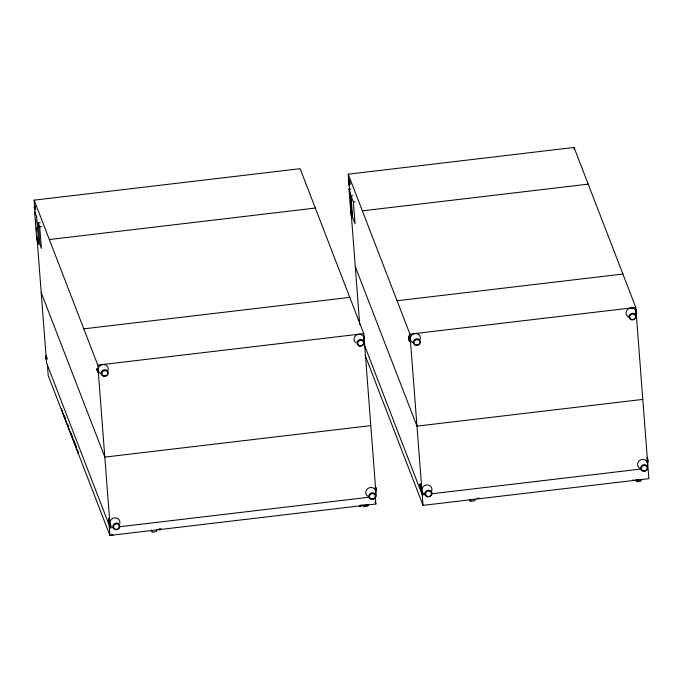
<?xml version="1.0" encoding="UTF-8"?>
<svg xmlns="http://www.w3.org/2000/svg" width="683" height="683" viewBox="0 0 683 683"><rect width="100%" height="100%" fill="white"/><g stroke="black" fill="none" stroke-linecap="round" stroke-linejoin="round"><path stroke-width="1.02" d="M34.765 209.288L35.371 208.691L34.97 206.078C33.672 205.959 34.141 209.604 35.337 209.22L35.371 208.691M46.222 359.284L46.828 358.695L46.427 356.074C45.129 355.954 45.607 359.608 46.794 359.215L46.828 358.695M97.49 371.851L97.131 368.7L97.695 368.632L98.019 370.237L98.062 371.783L97.49 371.851L97.131 368.7M108.947 521.846L108.588 518.704L109.16 518.636L109.476 520.233L109.519 521.778L108.947 521.846L108.588 518.704M349.995 183.881L349.935 184.692L349.047 184.794L349.107 183.983L349.995 183.881L349.628 180.713L348.74 180.816L348.484 179.945L349.38 179.834M363.988 340.313L363.629 337.163L364.201 337.095L364.56 340.245L363.851 340.1L364.56 340.245M375.454 490.309L375.257 487.73L375.821 487.662L376.017 490.24L375.317 490.095L376.017 490.24M410.218 340.919L409.33 341.022L408.767 336.173L409.663 336.062M420.694 488.234L421.582 488.132L421.522 488.943L420.634 489.045L420.079 484.196L420.967 484.085M635.19 309.373L636.078 309.271L636.641 314.12L636.163 312.481M647.057 462.254L647.945 462.143L648.005 461.332L647.39 457.294L647.279 458.814M633.286 479.731L632.68 480.328M156.902 529.888L156.287 531.417L154.238 532.066L152.13 531.903L151.293 530.554M34.329 207.128L34.901 207.06L34.97 206.078M46.794 359.215L46.427 356.074M98.062 371.783L97.695 368.632M109.16 518.636L108.495 518.867M349.047 184.794L348.484 179.945M363.561 338.153L364.124 338.085L364.201 337.095M409.33 341.022L408.767 336.173M375.087 487.158L375.659 487.09L375.71 489.173M420.634 489.045L420.079 484.196M112.388 535.412L112.746 534.388L112.388 535.412L110.637 535.267M160.829 529.684L160.787 529.06L159.037 528.907L159.079 529.53L160.829 529.684L161.239 529.274L160.573 529.001M360.342 505.446L361.29 504.976L360.923 506.001L359.173 505.855M479.5 498.249L477.084 498.214M35.209 213.984L34.15 200.17L300.127 168.692L363.774 333.637L376.205 496.387M34.304 206.309L34.876 206.24M34.398 206.138L35.132 206.642M35.294 207.675L34.722 207.743L34.568 206.71M34.457 208.221L35.021 208.153L35.337 209.22M34.765 208.255L35.328 208.187M34.628 209.075L35.192 209.007M348.791 181.627L348.219 174.182L574.044 147.46L635.771 307.41L648.85 478.655L423.025 505.377L365.14 355.373M348.339 180.201L349.235 180.09M349.354 189.063L348.979 182.412L349.875 182.31M349.047 183.198L349.935 183.095M348.834 184.47L349.722 184.359M38.265 222.914L39.742 226.756L41.398 248.347L39.913 244.505L38.265 222.914L40.229 222.684M349.022 189.217L350.174 192.196L352.129 217.74L350.977 214.761L349.022 189.217L350.917 188.995M39.742 226.756L41.706 226.525M350.985 195.859L353.393 202.1L355.049 223.768L352.641 217.536L350.985 195.859L352.838 195.645M353.393 202.1L355.245 201.878M49.338 239.537L315.315 208.059M362.374 210.859L588.2 184.137M83.804 328.847L349.781 297.378M397.062 300.751L622.887 274.028M45.77 356.304L46.333 356.236M45.863 356.142L46.598 356.637M45.787 357.124L46.359 357.055M46.751 357.67L46.179 357.738L46.026 356.705M45.915 358.216L46.794 358.182M46.085 359.07L46.657 359.002M34.15 200.17L97.797 365.115L363.774 333.637M97.037 368.871L97.609 368.803M363.535 337.334L364.107 337.265M97.293 369.272L97.865 369.204M363.791 337.735L364.363 337.667M97.054 369.691L97.626 369.623M97.447 370.306L98.019 370.237M363.954 338.768L364.526 338.7M97.182 370.784L98.062 370.749M363.988 339.272L364.56 339.203M348.219 174.182L409.945 334.141L635.771 307.41M97.524 371.321L98.096 371.253M364.03 339.784L364.602 339.716M97.353 371.637L97.925 371.569M408.622 336.429L409.518 336.318M409.023 337.043L409.911 336.941L410.159 338.537L409.262 338.64M635.446 310.253L636.334 310.142M636.582 311.738L635.685 311.849L635.805 313.42L636.701 313.309M408.852 339.383L409.74 339.272M409.33 339.425L410.218 339.323M635.745 312.635L636.641 312.524M409.39 340.211L410.278 340.108M409.117 340.697L410.005 340.586M370.801 425.62L104.823 457.098L41.219 292.648M642.797 399.401L416.971 426.124L355.288 266.66M108.751 519.268L109.323 519.2M108.512 519.686L109.084 519.618L109.519 521.778M108.913 520.301L109.476 520.233M375.411 488.763L375.983 488.695M108.64 520.779L109.519 520.745M375.146 489.241L376.017 489.207M108.99 521.317L109.553 521.249M375.488 489.779L376.06 489.711M419.934 484.452L420.822 484.341M108.81 521.633L109.382 521.564M420.335 485.067L421.223 484.964L421.462 486.561L420.574 486.663M646.75 458.276L647.646 458.165M419.968 485.715L420.856 485.613M646.997 459.872L647.885 459.761M420.634 487.449L421.522 487.346M647.057 460.658L647.945 460.547M647.117 461.443L648.005 461.332M420.421 488.721L421.317 488.61M36.908 236.309L46.581 362.921L110.228 527.865L113.412 527.489M118.705 526.866L368.786 497.267M425.389 494.543L422.222 494.919L364.338 344.898M431.724 493.792L640.663 469.067M47.4 365.029L48.194 375.496L109.92 535.455L375.898 503.977L375.334 496.652M61.581 408.528L61.735 410.5L62.725 411.012M636.761 481.669L640.919 481.174L641.542 479.654L635.924 480.32L636.761 481.669L635.993 479.679M470.553 501.339L474.702 500.844L475.325 499.324L469.708 499.99L470.553 501.339L469.784 499.35M363.638 506.666L367.796 506.18L368.419 504.66L362.801 505.318L363.638 506.666L362.878 504.686M360.667 505.318L361.333 505.599M112.123 534.729L112.797 535.011M77.845 450.678L78.28 453.102L62.016 410.953M375.146 502.039L375.898 503.977M151.361 529.914L152.13 531.903M64.228 415.392L65.363 418.329M67.634 424.211L68.77 427.148M71.032 433.031L72.927 437.931M73.687 439.895L76.334 446.75M375.659 487.09L375.821 487.662M348.74 180.816L348.979 182.412M77.999 452.65L78.263 453.333M61.47 409.817L61.735 410.5M574.044 147.46L574.207 149.586M409.945 334.141L423.025 505.377M349.679 193.315L350.012 197.566M350.336 201.818L350.738 207.137M351.062 211.388L359.702 324.451M360.88 505.377L360.923 506.001M359.796 505.505L359.847 506.129M159.702 529.188L159.754 529.812M111.261 534.917L111.312 535.54M97.797 365.115L110.228 527.865M109.118 524.988L109.92 535.455M35.61 219.303L35.858 222.487M36.259 227.806L36.506 230.991M100.99 373.635A5.105 4.713 -21.1 0 1 98.651 367.394A5.105 4.713 -21.1 0 1 105.413 364.85A5.105 4.713 -21.1 0 1 107.752 371.091M355.783 342.721A5.105 4.713 -21.1 0 1 354.998 336.377A5.105 4.713 -21.1 0 1 361.691 334.747A5.105 4.713 -21.1 0 1 363.638 340.808M111.602 526.311A5.105 4.713 -21.1 0 1 113.258 518.132A5.105 4.713 -21.1 0 1 119.875 523.187M368.589 496.652A5.105 4.713 -21.1 0 1 366.25 490.411A5.105 4.713 -21.1 0 1 373.012 487.867A5.105 4.713 -21.1 0 1 375.351 494.108M413.138 342.661A5.105 4.713 -21.1 0 1 410.799 336.42A5.105 4.713 -21.1 0 1 417.552 333.876A5.105 4.713 -21.1 0 1 419.891 340.108M640.449 468.555A5.105 4.713 -21.1 0 1 638.11 462.323A5.105 4.713 -21.1 0 1 644.863 459.779A5.105 4.713 -21.1 0 1 647.202 466.011M628.881 317.125A5.105 4.713 -21.1 0 1 626.542 310.893A5.105 4.713 -21.1 0 1 633.295 308.349A5.105 4.713 -21.1 0 1 635.634 314.581M424.706 494.091A5.105 4.713 -21.1 0 1 422.367 487.85A5.105 4.713 -21.1 0 1 429.12 485.306A5.105 4.713 -21.1 0 1 431.46 491.547M36.66 216.904L34.62 211.602L36.72 239.135L38.769 244.437L36.66 216.904M104.012 376.376A3.577 3.295 -21.1 0 0 108.025 371.808A3.577 3.295 -21.1 0 0 102.006 371.023A3.577 3.295 -21.1 0 0 104.012 376.376M104.234 376.051A2.928 2.706 -21.1 0 0 107.521 372.312A2.928 2.706 -21.1 0 0 102.587 371.663A2.928 2.706 -21.1 0 0 104.234 376.051M359.898 346.093A3.577 3.295 -21.1 0 0 363.911 341.526A3.577 3.295 -21.1 0 0 357.892 340.74A3.577 3.295 -21.1 0 0 359.898 346.093M360.12 345.769A2.928 2.706 -21.1 0 0 363.416 342.029A2.928 2.706 -21.1 0 0 358.481 341.38A2.928 2.706 -21.1 0 0 360.12 345.769M115.717 529.675A3.577 3.295 -21.1 0 0 119.73 525.107A3.577 3.295 -21.1 0 0 113.711 524.331A3.577 3.295 -21.1 0 0 115.717 529.675M115.948 529.351A2.928 2.706 -21.1 0 0 119.235 525.611A2.928 2.706 -21.1 0 0 114.3 524.971A2.928 2.706 -21.1 0 0 115.948 529.351M371.612 499.393A3.577 3.295 -21.1 0 0 375.624 494.825A3.577 3.295 -21.1 0 0 369.605 494.048A3.577 3.295 -21.1 0 0 371.612 499.393M371.834 499.068A2.928 2.706 -21.1 0 0 375.129 495.329A2.928 2.706 -21.1 0 0 370.195 494.688A2.928 2.706 -21.1 0 0 371.834 499.068M416.152 345.393A3.577 3.295 -21.1 0 0 420.165 340.834A3.577 3.295 -21.1 0 0 414.146 340.049A3.577 3.295 -21.1 0 0 416.152 345.393M416.382 345.077A2.928 2.706 -21.1 0 0 419.669 341.329A2.928 2.706 -21.1 0 0 414.735 340.689A2.928 2.706 -21.1 0 0 416.382 345.077M643.463 471.296A3.577 3.295 -21.1 0 0 647.475 466.737A3.577 3.295 -21.1 0 0 641.457 465.951A3.577 3.295 -21.1 0 0 643.463 471.296M643.685 470.971A2.928 2.706 -21.1 0 0 646.98 467.232A2.928 2.706 -21.1 0 0 642.046 466.591A2.928 2.706 -21.1 0 0 643.685 470.971M631.895 319.866A3.577 3.295 -21.1 0 0 635.907 315.307A3.577 3.295 -21.1 0 0 629.888 314.522A3.577 3.295 -21.1 0 0 631.895 319.866M632.116 319.542A2.928 2.706 -21.1 0 0 635.412 315.802A2.928 2.706 -21.1 0 0 630.477 315.162A2.928 2.706 -21.1 0 0 632.116 319.542M427.72 496.831A3.577 3.295 -21.1 0 0 431.733 492.264A3.577 3.295 -21.1 0 0 425.714 491.478A3.577 3.295 -21.1 0 0 427.72 496.831M427.951 496.507A2.928 2.706 -21.1 0 0 431.238 492.767A2.928 2.706 -21.1 0 0 426.303 492.119A2.928 2.706 -21.1 0 0 427.951 496.507"/></g></svg>
